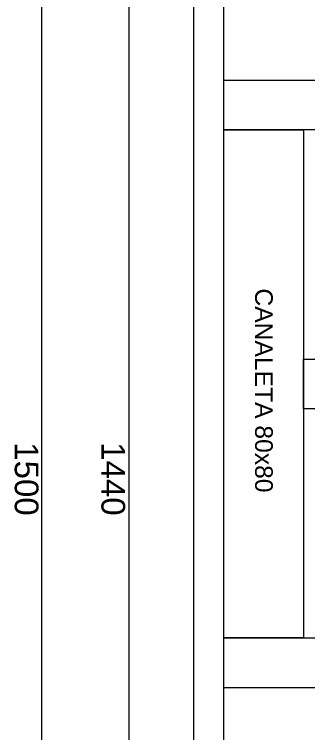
# Model space of a CAD drawing. Header units: millimetres. Extents: x 1004 to 59588, y 686 to 38112.
# Drawn here: x 17074 to 17402, y 2071 to 2877 of the extents above; entities that cross this region are included whole.
import ezdxf

# ---------------------------------------------------------------- set-up
doc = ezdxf.new("R2010")
doc.units = ezdxf.units.MM
doc.layers.add('PDF14_Geometry', color=7, linetype='Continuous')
doc.layers.add('PDF14_Text', color=7, linetype='Continuous')
doc.styles.add('PDF Arial', font='arial.ttf')

msp = doc.modelspace()

# ---------------------------------------------------------------- linework, layer by layer
at = {"layer": 'PDF14_Geometry', "lineweight": 0}
for points in [[(17274.96, 1706.93), (17274.96, 1516.93), (17274.96, 3193.99), (18393.2, 3193.99), (18393.2, 1516.93), (17274.96, 1516.93), (18393.2, 1516.93), (17274.96, 1516.93), (17274.96, 3193.99), (18393.2, 3193.99), (18393.2, 1516.93), (18393.2, 1405.17), (17274.96, 1405.17), (17274.96, 1516.93), (17274.96, 1405.17)], [(17104.37, 3171.64), (17104.37, 1539.28)], [(17202.02, 3138.11), (17202.02, 1572.81)]]:
    msp.add_lwpolyline(points, dxfattribs=at)
for points in [[(17308.49, 1550.46), (17308.49, 3160.46), (18359.67, 3160.46), (18359.67, 1550.46)], [(18359.67, 2802.81), (18359.67, 2746.93), (17308.49, 2746.93), (17308.49, 2802.81)], [(17308.49, 2176.93), (17308.49, 2746.93), (17397.9, 2746.93), (17397.9, 2176.93)], [(18303.79, 2489.87), (18303.79, 2433.99), (17397.9, 2433.99), (17397.9, 2489.87)], [(18359.67, 2176.93), (18359.67, 2121.05), (17308.49, 2121.05), (17308.49, 2176.93)]]:
    msp.add_lwpolyline(points, close=True, dxfattribs=at)

# ---------------------------------------------------------------- texts
at = {"layer": 'PDF14_Text', "attachment_point": 7, "rotation": 270, "style": 'PDF Arial'}
for s, insert, char_height in [('CANALETA 80x80', (17343.23, 2569.09), 19.7903), ('1500', (17073.95, 2396.58), 26.527), ('1440', (17171.01, 2396.58), 26.527)]:
    msp.add_mtext(s, dxfattribs=dict(at, insert=insert, char_height=char_height))

doc.saveas('drawing.dxf')
